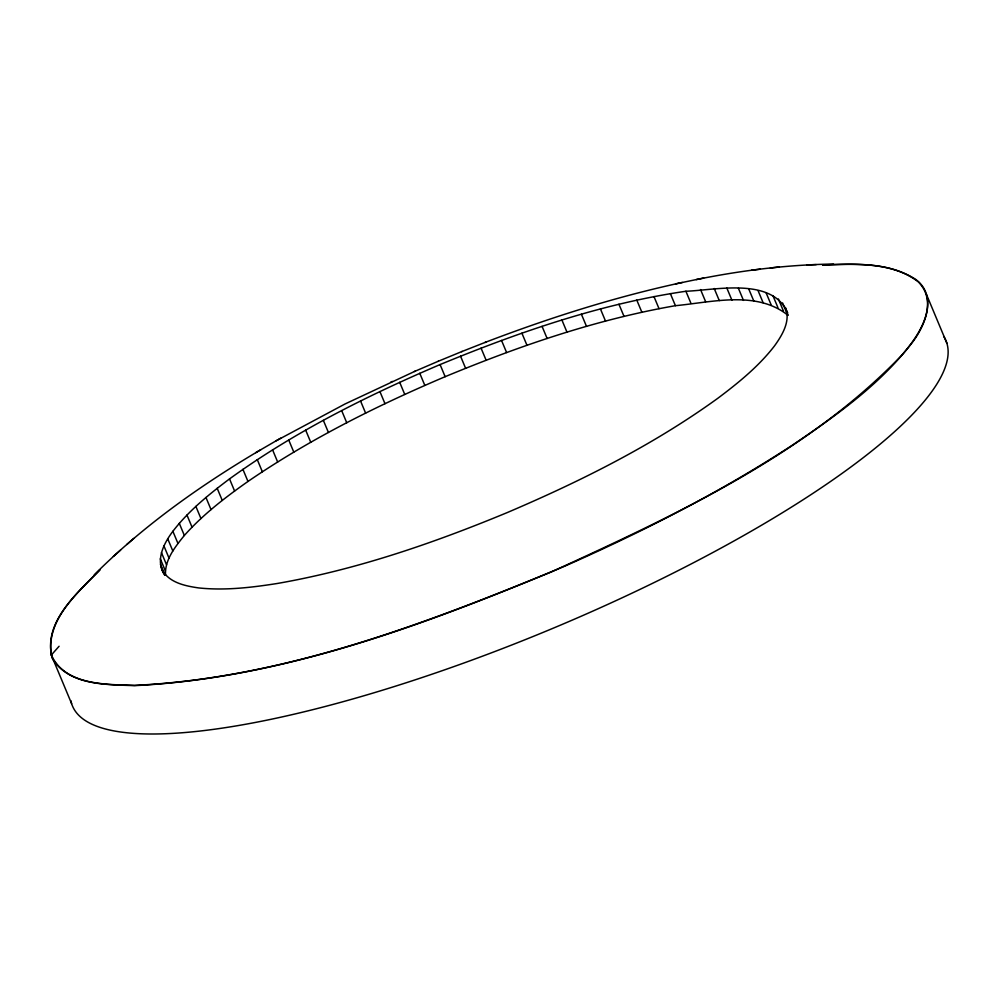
<?xml version="1.0" encoding="UTF-8"?>
<svg xmlns="http://www.w3.org/2000/svg" width="998" height="998" viewBox="0 0 998 998"><rect width="100%" height="100%" fill="white"/><g stroke="black" fill="none" stroke-linecap="round" stroke-linejoin="round"><path stroke-width="1.5" d="M163.722 573.625C155.551 559.342 164.021 542.999 172.879 531.298C188.659 510.801 208.956 494.359 229.528 478.903C294.447 431.947 366.578 395.944 440.081 364.569C519.185 331.972 600.958 303.679 685.9 291.254C716.115 290.106 772.227 276.858 787.696 312.885M165.518 575.16C164.658 559.778 175.211 546.754 184.356 535.464C202.893 514.569 225.224 497.466 247.978 481.448C309.53 439.282 376.608 405.824 445.145 376.683C519.409 345.919 596.043 319.522 675.409 305.687C711.699 302.294 756.434 290.243 787.647 315.056L782.582 302.943M59.094 646.255L51.31 655.062L71.594 703.59M94.224 574.86C143.525 525.547 200.897 485.053 260.802 449.711M99.713 569.933C77.445 593.224 42.328 622.278 52.32 658.443C68.937 685.651 106.337 684.491 134.393 685.651C284.33 678.091 427.406 623.625 564.544 566.265C643.161 531.51 720.057 492.313 792.138 445.345C834.964 416.416 878.19 385.964 910.363 344.946C924.684 327.444 938.357 296.119 915.665 279.365C888.395 261.788 853.901 263.871 822.826 264.919M100.037 569.758C77.881 592.587 45.696 619.671 51.31 655.062C65.332 685.551 106.112 684.441 134.693 685.364C279.764 678.603 418.337 626.295 551.457 571.891C675.06 515.217 805.199 455.263 900.957 356.099C917.586 337.436 940.578 304.789 918.372 281.935C891.451 261.239 854.6 264.146 822.577 265.006M113.385 556.397L120.608 550.048M126.883 544.459L133.782 538.396M276.209 440.767L344.996 403.99L415.18 371.169M255.762 452.643L280.675 438.172M390.867 382.072L392.326 381.423M414.42 371.506L438.309 361.239M438.234 361.276L462.211 351.408M484.953 342.489L486.263 341.965C550.123 317.589 615.492 296.843 682.358 282.459M461.6 351.658L486.263 341.965M696.267 279.59C741.452 270.383 787.434 264.719 833.567 264.046M675.559 283.881L703.64 278.043M770.356 268L779.388 266.977M751.731 270.159L760.276 269.198M806.733 264.919L816.252 264.62M162.038 569.584C168.949 582.745 185.204 585.963 198.639 587.922C224.849 590.691 251.234 587.572 277.132 583.506C356.498 569.683 433.132 543.274 507.396 512.51C580.898 481.136 653.029 445.133 717.949 398.19C738.52 382.733 758.817 366.291 774.598 345.782C782.282 335.016 790.803 321.069 785.451 307.496M926.543 294.622L946.815 343.075M786.973 312.623L788.108 315.306M778.39 298.963L783.455 311.077M772.889 295.583L777.953 307.696M766.115 292.826L771.18 304.939M758.081 290.68L763.146 302.793M748.837 289.171L753.902 301.284M738.408 288.297L743.485 300.41M726.856 288.073L731.921 300.186M714.219 288.497L719.284 300.598M700.546 289.557L705.611 301.658M685.9 291.254L690.965 303.367M670.344 293.574L675.409 305.687M653.952 296.531L659.017 308.644M636.786 300.086L641.851 312.199M618.922 304.24L624 316.354M600.447 308.968L605.512 321.082M581.41 314.245L586.487 326.358M561.924 320.059L566.989 332.172M542.064 326.383L547.129 338.484M521.904 333.182L526.969 345.296M501.532 340.43L506.61 352.544M481.048 348.102L486.126 360.216M460.54 356.161L465.604 368.274M440.081 364.569L445.145 376.683M419.771 373.302L424.836 385.415M399.687 382.309L404.751 394.422M379.914 391.565L384.979 403.679M360.552 401.009L365.617 413.122M341.678 410.627L346.743 422.74M323.352 420.358L328.429 432.471M305.687 430.163L310.752 442.276M288.734 440.006L293.799 452.119M272.579 449.849L277.644 461.962M257.284 459.629L262.349 471.742M242.913 469.334L247.978 481.448M229.528 478.903L234.592 491.016M217.19 488.296L222.255 500.41M205.962 497.478L211.027 509.591M195.87 506.41L200.935 518.523M186.963 515.043L192.028 527.156M179.291 523.351L184.356 535.464M172.879 531.298L177.943 543.411M167.751 538.858L172.829 550.971M163.946 545.981L169.011 558.094M161.451 552.643L166.529 564.743M160.304 558.805L165.369 570.918M160.503 564.469L165.007 575.235M161.327 567.226L164.707 575.31M943.659 336.326A473.401 113.722 -22.7 0 1 551.757 628.802A473.401 113.722 -22.7 0 1 70.858 700.671"/></g></svg>
